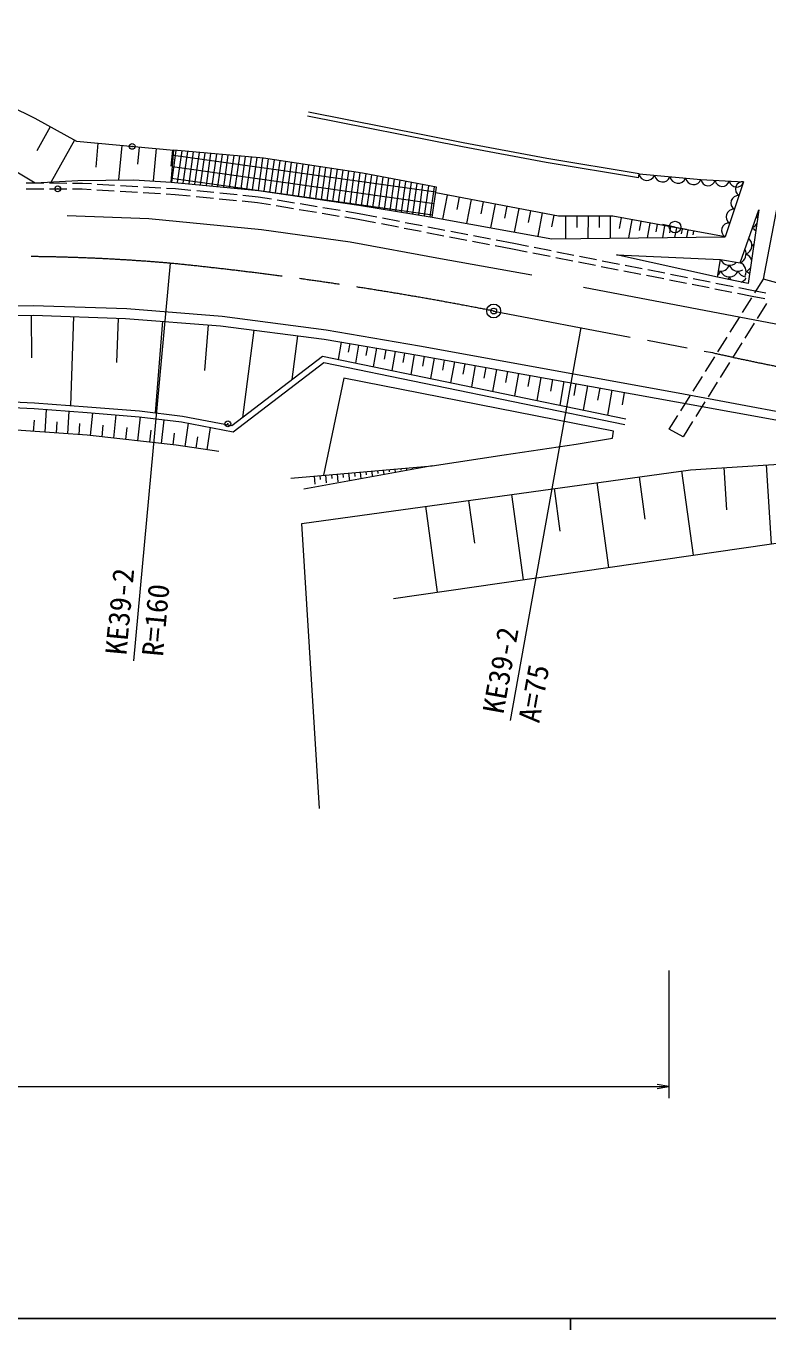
# Model space of a CAD drawing. Units: millimetres at full size, sheet at 1:1000; details may follow other scales. Extents: x 40000 to 680000, y 20000 to 380000.
# Drawn here: x 421008 to 485036, y 204000 to 316507 of the extents above; entities that cross this region are included whole.
import ezdxf
from ezdxf.enums import TextEntityAlignment as Align

# ---------------------------------------------------------------- set-up
doc = ezdxf.new("R2010")
doc.units = ezdxf.units.MM
doc.header["$LTSCALE"] = 1000
doc.header["$PDMODE"] = 32
doc.header["$PDSIZE"] = 500
doc.linetypes.add('CHAIN', pattern=[18.5, 12, -1.5, 3.5, -1.5])
for name, color, linetype, lineweight in [('M-BGD', 7, 'Continuous', 13), ('M-BMK', 2, 'CHAIN', 13), ('M-BMK-ROW', 30, 'Continuous', 13), ('M-BMK-SRVR', 3, 'Continuous', 13), ('M-STR-HTXT', 7, 'Continuous', 13), ('M-TTL-BAND', 7, 'Continuous', 25)]:
    doc.layers.add(name, color=color, linetype=linetype, lineweight=lineweight)
doc.styles.add('ＭＳ ゴシック', font='')
doc.styles.get('ＭＳ ゴシック').set_extended_font_data('MS Gothic')

# ---------------------------------------------------------------- blocks, each defined once
blk = doc.blocks.new('open_arrow')
at = {"color": 0, "linetype": 'Continuous', "lineweight": -2}
blk.add_lwpolyline([(7.5, 1.25), (0, 0), (7.5, -1.25)], dxfattribs=at)

msp = doc.modelspace()

# ---------------------------------------------------------------- hatches: boundary and pattern name
at = {"layer": 'M-BGD'}
h = msp.add_hatch(dxfattribs=at)
h.set_pattern_fill('USER', color=256, style=0, pattern_type=2)
h.set_pattern_definition([(352, (441056, 302326), (139.17, 990.27), []), (82, (441056, 302326), (-495.134, 69.587), [])])
h.paths.add_polyline_path([(441056, 302326), (449726, 301041), (456059, 300013), (456362, 302115), (456433, 302607), (450030, 303822), (441500, 305107), (433770, 305792), (433524, 303051)])

# ---------------------------------------------------------------- linework, layer by layer
for p, q in [((423095, 307827), (421930, 305741)), ((425181, 306662), (423166, 303054)), ((427214, 306393), (427025, 304336)), ((429271, 306205), (428999, 303236)), ((430755, 306069), (430619, 304584)), ((432240, 305933), (431984, 303147)), ((433632, 305805), (433505, 304412)), ((421029, 302976), (422529, 302969)), ((423029, 302967), (424529, 302960)), ((425029, 302958), (425873, 302954)), ((425873, 302954), (426648, 302909)), ((427147, 302880), (428645, 302793)), ((429144, 302764), (430641, 302677)), ((431140, 302648), (432638, 302561)), ((473855, 303399), (473912, 303744)), ((421028, 302476), (422528, 302469)), ((423028, 302467), (424528, 302460)), ((425028, 302458), (425858, 302454)), ((425858, 302454), (426621, 302410)), ((427120, 302381), (428617, 302294)), ((429116, 302265), (430614, 302178)), ((431113, 302149), (432611, 302062)), ((433110, 302033), (433873, 301988)), ((433137, 302532), (433912, 302487)), ((433873, 301988), (435184, 301859)), ((433912, 302487), (435236, 302356)), ((435682, 301810), (437174, 301663)), ((435734, 302308), (437227, 302161)), ((437672, 301614), (439165, 301468)), ((437724, 302112), (439217, 301965)), ((439715, 301916), (441039, 301786)), ((441039, 301786), (442191, 301594)), ((457344, 301929), (456952, 299852)), ((458383, 301733), (458187, 300694)), ((459421, 301537), (459032, 299477)), ((439662, 301419), (440974, 301290)), ((440974, 301290), (442114, 301100)), ((442607, 301018), (444087, 300772)), ((442684, 301512), (444164, 301266)), ((444580, 300690), (446060, 300444)), ((444657, 301184), (446137, 300938)), ((446630, 300856), (448110, 300610)), ((448603, 300528), (449755, 300337)), ((460451, 301342), (460257, 300312)), ((461481, 301148), (461095, 299105)), ((462502, 300955), (462309, 299934)), ((463523, 300762), (463141, 298737)), ((464536, 300570), (464344, 299558)), ((446553, 300362), (448033, 300116)), ((448526, 300034), (449667, 299845)), ((449667, 299845), (451180, 299553)), ((449755, 300337), (451272, 300045)), ((451671, 299459), (453144, 299175)), ((451763, 299950), (453236, 299666)), ((453726, 299572), (455199, 299288)), ((465548, 300379), (465169, 298371)), ((466552, 300190), (466363, 299186)), ((467567, 300112), (467557, 298165)), ((468540, 300107), (468535, 299133)), ((469514, 300102), (469504, 298186)), ((470472, 300097), (470467, 299139)), ((471430, 300092), (471421, 298207)), ((472361, 299960), (472191, 299033)), ((473288, 299790), (473001, 298224)), ((474071, 299647), (473928, 298864)), ((474855, 299504), (474624, 298242)), ((475486, 299388), (475370, 298757)), ((476116, 299273), (475930, 298256)), ((477020, 299166), (475936, 299374)), ((453635, 299080), (455107, 298797)), ((455598, 298702), (457071, 298418)), ((455690, 299194), (457163, 298910)), ((457562, 298324), (459035, 298040)), ((457654, 298815), (459127, 298531)), ((459618, 298437), (461091, 298153)), ((476625, 299179), (476532, 298671)), ((477133, 299086), (476983, 298268)), ((477020, 299166), (478013, 298972)), ((477625, 298996), (477550, 298587)), ((478116, 298906), (478002, 298279)), ((478608, 298816), (478551, 298502)), ((459526, 297945), (460999, 297662)), ((461490, 297567), (463003, 297276)), ((461582, 298059), (463098, 297766)), ((463003, 297276), (464266, 297027)), ((463098, 297766), (464362, 297518)), ((464853, 297421), (466325, 297132)), ((466815, 297036), (468287, 296746)), ((464757, 296931), (466229, 296641)), ((466719, 296545), (468191, 296256)), ((468682, 296159), (470154, 295870)), ((468778, 296650), (470250, 296360)), ((470740, 296264), (472212, 295975)), ((470644, 295773), (472116, 295484)), ((472607, 295387), (474078, 295098)), ((472703, 295878), (474175, 295589)), ((474569, 295002), (476041, 294712)), ((474665, 295492), (476137, 295203)), ((476628, 295106), (478099, 294817)), ((469114, 293992), (491477, 289716)), ((476531, 294616), (478003, 294326)), ((478494, 294230), (479966, 293941)), ((478590, 294721), (480062, 294431)), ((480456, 293844), (481928, 293555)), ((480552, 294335), (482024, 294045)), ((482515, 293949), (483779, 293700)), ((483779, 293700), (484856, 293487)), ((483899, 293480), (484641, 294662)), ((482419, 293458), (483682, 293210)), ((482836, 291786), (483633, 293057)), ((483682, 293210), (484768, 292995)), ((484903, 292555), (484107, 291284)), ((421444, 291560), (421490, 287891)), ((425110, 291442), (424846, 283765)), ((428949, 291309), (428817, 287471)), ((432780, 291037), (432161, 283137)), ((436730, 290728), (436421, 286778)), ((440665, 290274), (439690, 282734)), ((481772, 290092), (482570, 291363)), ((483842, 290860), (483046, 289588)), ((444435, 289786), (443947, 286017)), ((448195, 289238), (447937, 287736)), ((480709, 288399), (481506, 289669)), ((482781, 289164), (481986, 287893)), ((448947, 289109), (448817, 288358)), ((449698, 288980), (449431, 287428)), ((450474, 288847), (450340, 288071)), ((451250, 288713), (450974, 287110)), ((452051, 288575), (451913, 287774)), ((452853, 288438), (452568, 286781)), ((453681, 288295), (453539, 287467)), ((454509, 288153), (454215, 286442)), ((455364, 288002), (455210, 287147)), ((456218, 287848), (455903, 286094)), ((457095, 287690), (456938, 286813)), ((457972, 287533), (457649, 285734)), ((458872, 287371), (458710, 286472)), ((459771, 287209), (459439, 285365)), ((460693, 287044), (460527, 286121)), ((479645, 286705), (480443, 287975)), ((481720, 287469), (480925, 286197)), ((461615, 286878), (461275, 284987)), ((462561, 286708), (462391, 285762)), ((463507, 286538), (463158, 284599)), ((464476, 286364), (464302, 285394)), ((465446, 286189), (465088, 284201)), ((466440, 286010), (466261, 285016)), ((467434, 285832), (467068, 283793)), ((478581, 285011), (479379, 286281)), ((480660, 285773), (479864, 284502)), ((468454, 285648), (468271, 284629)), ((469473, 285465), (469098, 283374)), ((470519, 285277), (470331, 284232)), ((471564, 285089), (471179, 282945)), ((472636, 284897), (472444, 283825)), ((477518, 283317), (478316, 284588)), ((479599, 284078), (478803, 282806)), ((421660, 281521), (421729, 282506)), ((422645, 281452), (422783, 283422)), ((424601, 281315), (424738, 283271)), ((426555, 281167), (426772, 283114)), ((428569, 280942), (428793, 282956)), ((430647, 280711), (430878, 282788)), ((432705, 280481), (432935, 282540)), ((476510, 281712), (477252, 282894)), ((423623, 281384), (423692, 282362)), ((425578, 281247), (425647, 282224)), ((427562, 281055), (427674, 282062)), ((429608, 280826), (429724, 281865)), ((431676, 280596), (431791, 281625)), ((433717, 280368), (433829, 281379)), ((434725, 280231), (435015, 282245)), ((436646, 279954), (436923, 281875)), ((477709, 281058), (476510, 281712)), ((478538, 282382), (477709, 281058)), ((435685, 280092), (435824, 281053)), ((448848, 277934), (448908, 277256)), ((449346, 277977), (449376, 277639)), ((449844, 278021), (449895, 277437)), ((450342, 278065), (450368, 277773)), ((450840, 278109), (450883, 277618)), ((451338, 278153), (451360, 277908)), ((451836, 278197), (451871, 277800)), ((452334, 278241), (452352, 278042)), ((452832, 278285), (452859, 277981)), ((453330, 278329), (453344, 278177)), ((453829, 278372), (453847, 278162)), ((454327, 278416), (454336, 278311)), ((454825, 278460), (454835, 278344)), ((455323, 278504), (455328, 278446)), ((477578, 278121), (478580, 270855)), ((481232, 278410), (481465, 274751)), ((484891, 278643), (485325, 271833)), ((445859, 277670), (445919, 276992)), ((446357, 277714), (446387, 277375)), ((446856, 277758), (446915, 277080)), ((447354, 277802), (447383, 277463)), ((447852, 277846), (447911, 277168)), ((448350, 277890), (448380, 277551)), ((470262, 277111), (471271, 269795)), ((473920, 277616), (474424, 273958)), ((452724, 267106), (516813, 276399)), ((462895, 276095), (463911, 268728)), ((466578, 276603), (467086, 272920)), ((455476, 275072), (456499, 267654)), ((459185, 275584), (459697, 271874))]:
    msp.add_line(p, q, dxfattribs=at)
for points in [[(490178, 316116), (485997, 294304), (484641, 294662), (488828, 316507)], [(385234, 315140), (405401, 312429), (412061, 311588), (417248, 310489), (419609, 309625), (421758, 308573), (425357, 306564), (433770, 305792)], [(384317, 310980), (404811, 308036), (411821, 306984), (415256, 306236), (418154, 305045), (419930, 304110), (421800, 302973)], [(473855, 303399), (465902, 304726), (458676, 306082), (445307, 308746)], [(473912, 303744), (465963, 305070), (458742, 306426), (445376, 309090)], [(421800, 302973), (425470, 303191), (430299, 303253), (433524, 303051), (433770, 305792)], [(433524, 303051), (441056, 302326), (449726, 301041), (456059, 300013), (456433, 302607), (450030, 303822), (441500, 305107), (433770, 305792)], [(473912, 303744), (479256, 303262), (482932, 303075), (481343, 298315)], [(456059, 300013), (466388, 298152), (481343, 298315), (471646, 300091), (466949, 300115), (456362, 302115)], [(424560, 300173), (431594, 299916), (441315, 298958), (448980, 297883), (456785, 296457), (464660, 295032)], [(480686, 294833), (471967, 296754), (480956, 296360)], [(358946, 284940), (368140, 286697), (376412, 288099), (387173, 289746), (394324, 290693), (401930, 291674), (406662, 292130), (412551, 292375), (421629, 292410), (429691, 292130), (437929, 291464), (446902, 290307), (454964, 288905), (477292, 284874), (492049, 282105), (497587, 281194), (502704, 280633)], [(359035, 284264), (368225, 285936), (376570, 287304), (387292, 288974), (394434, 289938), (402002, 290859), (406709, 291256), (412551, 291448), (421628, 291562), (429585, 291287), (437796, 290645), (446745, 289488), (454827, 288098), (477141, 284087), (491894, 281404), (497487, 280511), (503047, 279800)], [(359694, 279257), (368151, 280516), (376640, 281849), (383708, 282692), (390471, 283464), (397703, 284049), (402763, 284401), (406870, 284518), (411050, 284518), (415501, 284284), (421746, 284003), (426311, 283652), (430808, 283301), (434505, 282853), (438766, 282028), (446597, 288012), (472782, 282615)], [(359767, 278763), (368226, 280022), (376709, 281354), (383766, 282195), (390519, 282966), (397740, 283551), (402787, 283901), (406877, 284018), (411036, 284018), (415476, 283784), (421716, 283504), (426272, 283153), (430759, 282803), (434428, 282359), (438891, 281494), (446719, 287476), (472681, 282125)], [(456065, 278570), (462281, 279504), (468474, 280439), (471628, 280953), (471698, 281561), (448447, 286117), (446674, 277742)], [(437636, 279811), (433959, 280341), (426279, 281198), (421388, 281541), (415374, 281977), (410997, 282319), (406841, 282300), (402600, 282195), (397692, 281879), (390507, 281389), (383987, 280653), (376802, 279811), (368529, 278514), (360047, 277323), (353492, 276376), (352183, 272357), (354888, 255590)], [(446325, 248993), (444800, 273599), (478345, 278226), (503047, 279800)], [(443867, 277495), (456065, 278570), (444989, 276537)]]:
    msp.add_lwpolyline(points, dxfattribs=at)
msp.add_lwpolyline([(483324, 294283), (480686, 294833), (480956, 296360), (482649, 296090), (484243, 300649)], close=True, dxfattribs=at)
msp.add_circle((477020, 299166), 500, dxfattribs=at)
for centre, radius, start, end in [((474598, 303883), 700, 191.42375, 338.24764), ((475934, 303762), 700, 191.42375, 338.24764), ((477270, 303642), 700, 191.42375, 338.24764), ((478606, 303521), 700, 191.42375, 338.24764), ((479875, 303357), 626, 188.734, 345.44433), ((481101, 303294), 626, 188.734, 345.44433), ((482326, 303232), 626, 188.734, 345.44433), ((482870, 302434), 643, 84.41287, 238.66098), ((482473, 301244), 643, 84.41287, 238.66098), ((482075, 300055), 643, 84.41287, 238.66098), ((481678, 298865), 643, 84.41287, 238.66098), ((483337, 299840), 812, 297.16577, 335.97404), ((483337, 299840), 812, 7.59568, 24.28902), ((482837, 297590), 812, 292.61986, 47.67887), ((483337, 298340), 812, 37.48859, 64.10725), ((482337, 296840), 812, 292.61986, 28.83493), ((483337, 298340), 812, 292.61986, 306.08113), ((483337, 296840), 812, 56.02686, 67.38014), ((481706, 296672), 812, 202.61986, 319.25442), ((483206, 296672), 812, 225.62522, 227.20185), ((482337, 295340), 812, 333.58754, 67.38014), ((482837, 296090), 812, 16.03767, 67.38014), ((480206, 295672), 812, 309.5749, 337.38014), ((480956, 296172), 812, 257.66631, 337.38014), ((481706, 295672), 812, 202.61986, 337.38014), ((480956, 295172), 812, 319.75237, 337.38014), ((482456, 296172), 812, 202.61986, 301.25175), ((482456, 295172), 812, 202.61986, 226.82622), ((483206, 295672), 812, 202.61986, 262.9333), ((482837, 296090), 812, 292.61986, 327.53205), ((482837, 294590), 812, 41.39808, 67.38014), ((482456, 295172), 812, 289.60117, 328.61986)]:
    msp.add_arc(centre, radius, start, end, dxfattribs=at)
at = {"layer": 'M-BMK'}
msp.add_line((461365, 291919), (480245, 288328), dxfattribs=at)
for centre, radius, start, end in [((419779, 136627), 160000, 85.10467, 93.39975), ((403626, -2472), 300000, 78.90338, 84.29792), ((524686, 483328), 200000, 257.16123, 263.81593)]:
    msp.add_arc(centre, radius, start, end, dxfattribs=at)
at = {"layer": 'M-BMK-ROW'}
for centre in [(430165, 306123), (423742, 302464), (438422, 282186)]:
    msp.add_circle(centre, 250, dxfattribs=at)
for p in [(430165, 306123), (423742, 302464), (438422, 282186)]:
    msp.add_point(p, dxfattribs=at)
at = {"layer": 'M-BMK-SRVR'}
msp.add_circle((461365, 291919), 600, dxfattribs=at)
msp.add_point((461365, 291919), dxfattribs=at)
at = {"layer": 'M-STR-HTXT'}
for p, q in [((433432, 296043), (430279, 261743)), ((468885, 290488), (462779, 256589)), ((476478, 235000), (476478, 224000)), ((203805, 225000), (476478, 225000))]:
    msp.add_line(p, q, dxfattribs=at)
at = {"layer": 'M-TTL-BAND'}
for p, q in [((40000, 205000), (579000, 205000)), ((468000, 205000), (468000, 204000))]:
    msp.add_line(p, q, dxfattribs=at)

# ---------------------------------------------------------------- block references
at = {"layer": 'M-STR-HTXT', "xscale": 133, "yscale": 133, "rotation": 180}
msp.add_blockref('open_arrow', (476478, 225000), dxfattribs=at)

# ---------------------------------------------------------------- texts
at = {"layer": 'M-STR-HTXT', "style": 'ＭＳ ゴシック'}
for s, rotation, p in [('KE39-2', 84.746, (429091, 265988)), ('R=160', 84.746, (432194, 265250)), ('KE39-2', 79.788, (461962, 260921)), ('A=75', 79.788, (464836, 258923))]:
    msp.add_text(s, height=1833, rotation=rotation, dxfattribs=at).set_placement(p, align=Align.MIDDLE_CENTER)

doc.saveas('drawing.dxf')
